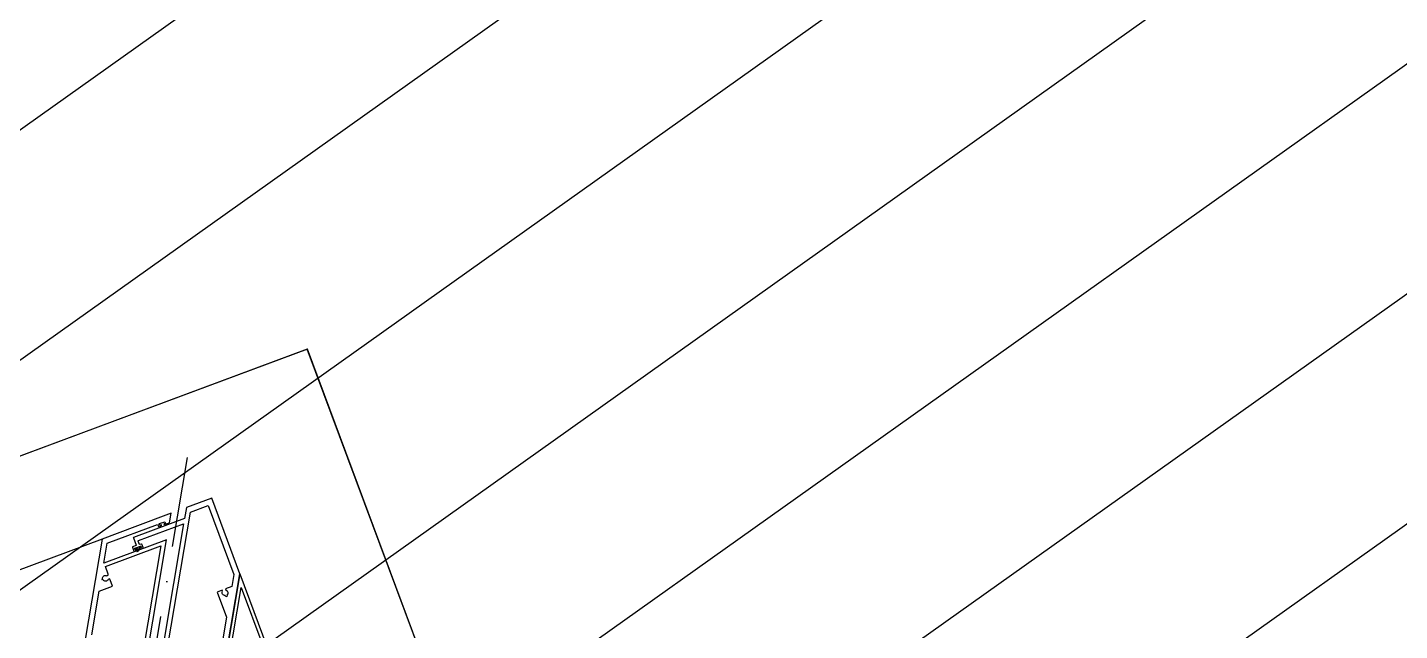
# Model space of a CAD drawing. Extents: x 12199666 to 24617114, y 1197707 to 2548648.
# Drawn here: x 12304635 to 12305797, y 1248953 to 1249464 of the extents above; entities that cross this region are included whole.
import ezdxf

# ---------------------------------------------------------------- set-up
doc = ezdxf.new("R2010")
doc.units = 0
doc.header["$LTSCALE"] = 10
doc.header["$MEASUREMENT"] = 0
doc.linetypes.add('TX-PLAN-T1-F11$0$ACAD_ISO04W100', pattern=[30, 24, -3, 0, -3])
doc.layers.add('TX-PLAN-T1-F11$0$_EDO-ALUMINIUM-SECTION', color=90, linetype='Continuous', lineweight=30)
doc.layers.add('TX-PLAN-T1-F11$0$板边线', color=36, linetype='Continuous', lineweight=30)
doc.layers.add('TX-PLAN-T1-F11$0$bangong', color=5, linetype='Continuous', true_color=0x0000ff)
for name, color, linetype in [('TX-PLAN-T1-F11$0$F-Alum', 4, 'Continuous'), ('TX-PLAN-T1-F11$0$F-center', 6, 'TX-PLAN-T1-F11$0$ACAD_ISO04W100'), ('TX-PLAN-T1-F11$0$F-concrete', 7, 'Continuous'), ('TX-PLAN-T1-F11$0$F-Gaskets', 8, 'Continuous'), ('TX-PLAN-T1-F11$0$Hatch', 8, 'Continuous')]:
    doc.layers.add(name, color=color, linetype=linetype)

# ---------------------------------------------------------------- blocks, each defined once
blk = doc.blocks.new('TX-PLAN-T1-F11$0$TY001')
at = {"layer": 'TX-PLAN-T1-F11$0$F-Alum'}
blk.add_line((1440, 265.6), (565.2, -239.8), dxfattribs=at)
for points in [[(1494, 134.4), (1494, 273.9), (1445, 245.6), (1445, 262.9), (1484.3, 285.6), (1485.3, 283.9, 0.414214), (1485.6, 283.8), (1487.8, 285.1, 0.370983), (1487.8, 285.5, 0.370983), (1487.4, 285.7), (1486.5, 285.2, -0.414214), (1486.2, 285.3), (1485.7, 286.2, -0.414214), (1485.7, 286.5), (1489.9, 288.8, -0.414214), (1490.1, 288.8), (1490.7, 287.8, -0.414214), (1490.6, 287.6), (1489.7, 287, 0.386506), (1489.6, 286.6, 0.386506), (1490, 286.4), (1494, 288.7), (1494, 296.8), (1465.8, 280.5), (1440, 265.6), (1440, 22)], [(1445, 184.1), (1445, 221.7), (1455.5, 227.8), (1452.6, 232.8, 0.547967), (1450.9, 232.8, -0.625579), (1446.6, 231.6), (1446.2, 231.4), (1445.7, 232.2), (1446.1, 232.5, -0.625579), (1449.3, 235.6, 0.561553), (1450.1, 237.2), (1446.7, 243.1), (1446.7, 243.1), (1490, 268.1), (1490, 135.8)]]:
    blk.add_lwpolyline(points, format="xyb", dxfattribs=at)
at = {"layer": 'TX-PLAN-T1-F11$0$F-center'}
blk.add_line((1500, -30.8), (1500, 345.7), dxfattribs=at)
at = {"layer": 'TX-PLAN-T1-F11$0$F-concrete'}
blk.add_line((1584.7, 453.1), (460, -196.6), dxfattribs=at)
blk.add_line((1584.7, 453.1), (460, -196.6), dxfattribs=at)
blk = doc.blocks.new('TX-PLAN-T1-F11$0$A$C6BF074A9')
at = {"layer": 'TX-PLAN-T1-F11$0$F-Alum'}
blk.add_line((-235.4, 410.9), (-175.7, 307.6), dxfattribs=at)
at = {"layer": 'TX-PLAN-T1-F11$0$F-Alum', "flags": 128}
blk.add_lwpolyline([(-235.4, 410.9), (-235.4, 275.9)], dxfattribs=at)
at = {"layer": 'TX-PLAN-T1-F11$0$F-Alum'}
for points in [[(-232.4, 399.7), (-179.8, 308.7)], [(-232.4, 279.4), (-232.4, 399.7)]]:
    blk.add_lwpolyline(points, dxfattribs=at)
at = {"layer": 'TX-PLAN-T1-F11$0$Hatch'}
blk.add_line((-234.9, 397.8), (-234.9, 397.8), dxfattribs=at)
blk = doc.blocks.new('*U193')
at = {"layer": 'TX-PLAN-T1-F11$0$F-Alum', "flags": 128}
blk.add_lwpolyline([(60, 52.2), (60, 256), (60, 256), (25.8, 315.2), (6, 303.7), (6, 294.4), (-33.9, 271.4, 0.414214), (-34, 271), (-30.7, 265.3, -0.414214), (-30.8, 264.9), (-33.3, 263.5, 0.414214), (-33.4, 263.1), (-31.6, 260, 0.414214), (-31.2, 259.9), (-29, 261.2, 0.414214), (-28.8, 261.7, 0.477313), (-29.4, 262), (-30.5, 261.4, -0.414214), (-30.9, 261.5), (-31.3, 262.2, -0.414214), (-31.2, 262.6), (-26.9, 265.1, -0.414214), (-26.5, 265), (-26.1, 264.3, -0.414214), (-26.2, 263.9), (-27.3, 263.3, 0.414214), (-27.4, 262.8, 0.430283), (-26.8, 262.5), (-24.6, 263.8, 0.414214), (-24.5, 264.2), (-26, 266.8, 0.414214), (-26.4, 266.9), (-27.5, 266.3, -0.414214), (-27.9, 266.4), (-29.4, 269, -0.414214), (-29.3, 269.4), (6, 289.8), (6, 136.1)], format="xyb", dxfattribs=at)
at = {"layer": 'TX-PLAN-T1-F11$0$F-Alum'}
blk.add_lwpolyline([(10, 119.8), (10, 300.5), (23.9, 308.5), (55, 254.6), (55, 244.2), (50.2, 241.4), (50.6, 240.7), (51.9, 240), (52.6, 238.8), (52.7, 237.5), (52, 236.3), (52.5, 235.5), (51.4, 234.8), (50.9, 235.8, -0.588182), (47.9, 238.9), (47.4, 239.8), (43.6, 237.5), (55, 217.8), (55, 145.9)], format="xyb", dxfattribs=at)
at = {"layer": 'TX-PLAN-T1-F11$0$F-Alum', "flags": 128}
blk.add_lwpolyline([(60, 256), (60, 121)], dxfattribs=at)
at = {"layer": 'TX-PLAN-T1-F11$0$F-center'}
blk.add_line((0, -30.8), (0, 345.7), dxfattribs=at)
at = {"layer": 'TX-PLAN-T1-F11$0$F-concrete'}
blk.add_line((460, -196.6), (84.7, 453.1), dxfattribs=at)
at = {"layer": 'TX-PLAN-T1-F11$0$F-Gaskets'}
blk.add_lwpolyline([(-26.4, 264.2), (-26.6, 264.7, 0.414214), (-26.9, 264.8), (-30.8, 262.5, 0.414214), (-30.9, 262.2), (-30.7, 261.7, 0.414214), (-30.3, 261.6), (-29.3, 262.3, -0.414214), (-28.6, 262.1), (-28.4, 261.8, -0.517396), (-28.9, 260.4, 0.275933), (-29.1, 260.4, 3.515715), (-29, 260.3, 0.517862), (-27.6, 262.4), (-27.7, 262.6, -0.414214), (-27.5, 263.3), (-26.4, 263.9, 0.414214)], format="xyb", close=True, dxfattribs=at)
at = {"layer": 'TX-PLAN-T1-F11$0$Hatch'}
blk.add_line((60.5, 242.8), (60.5, 242.8), dxfattribs=at)
blk.add_blockref('TX-PLAN-T1-F11$0$A$C6BF074A9', (295.4, -154.9))
blk = doc.blocks.new('TX-PLAN-T1-F11$0$A$C21521A5F')
at = {"rotation": 90}
for name, p in [('*U193', (388.7, 7760.2, 0)), ('TX-PLAN-T1-F11$0$TY001', (388.7, 6260.2, 0))]:
    blk.add_blockref(name, p, dxfattribs=at)
blk = doc.blocks.new('TX-PLAN-T1-F11$0$标准层幕墙0118')
at = {"color": 3, "rotation": 270}
blk.add_blockref('TX-PLAN-T1-F11$0$A$C21521A5F', (4239.8, -661.3, 0), dxfattribs=at)
blk = doc.blocks.new('TX-PLAN-T1-F11')
at = {"layer": 'TX-PLAN-T1-F11$0$bangong'}
h = blk.add_hatch(dxfattribs=at)
h.set_pattern_fill('ANSI31', color=256, scale=100)
h.set_pattern_definition([(35.42362, (12267498.76, 1237188.21), (-92.0142, 129.36362), [])])
h.paths.add_polyline_path([(12311684.2, 1287370.2), (12310206.4, 1278610.9), (12302958.8, 1279833.7), (12302775.8, 1278749.3), (12300113.5, 1279198.5), (12299082, 1273084.9), (12299673.7, 1272985), (12298342.8, 1265096.5), (12297751.2, 1265196.3), (12297252.1, 1262238.1), (12297843.6, 1262138.3), (12297460.9, 1259869.8), (12299531.7, 1259520.4), (12299348.7, 1258436.1), (12307533.2, 1257055.3), (12306093.7, 1248523.1), (12305034.8, 1248138.6), (12304987.3, 1248120.9), (12304730.9, 1248810.2), (12304726.2, 1248813.8), (12304668.8, 1248792.3), (12303555.7, 1248388.1), (12303508.2, 1248370.4), (12303251.8, 1249059.7), (12303247.1, 1249063.3), (12303189.7, 1249041.9), (12302076.6, 1248637.7), (12302029.1, 1248620), (12301772.7, 1249309.2), (12301768, 1249312.8), (12301710.6, 1249291.4), (12300597.5, 1248887.2), (12300550, 1248869.5), (12300293.6, 1249558.8), (12300288.9, 1249562.4), (12300231.5, 1249541), (12299118.4, 1249136.8), (12299070.9, 1249119.1), (12298814.5, 1249808.3), (12298809.8, 1249811.9), (12298752.4, 1249790.5), (12297639.3, 1249386.3), (12297591.8, 1249368.6), (12297335.4, 1250057.9), (12297330.7, 1250061.5), (12297273.3, 1250040.1), (12296160.2, 1249635.9), (12296112.7, 1249618.1), (12295856.3, 1250307.4), (12295851.6, 1250311), (12295794.2, 1250289.6), (12294681.1, 1249885.4), (12294633.6, 1249867.7), (12294377.2, 1250557), (12294372.5, 1250560.6), (12294315.1, 1250539.1), (12293202, 1250134.9), (12293154.5, 1250117.2), (12292896.4, 1250811.2), (12292837, 1250784.7), (12291908.3, 1250382.5), (12291867.2, 1250364.2), (12291547.3, 1251083.3), (12291482.4, 1251070.6), (12290489.9, 1250887), (12290445.8, 1250878.3), (12290294.6, 1251652.2), (12290228.3, 1251656.9), (12289222.2, 1251737.1), (12289177.3, 1251740.2), (12289232.2, 1252526.8), (12289169.3, 1252548.5), (12288218.5, 1252887), (12288175.9, 1252901.7), (12288433, 1253647.1), (12288378, 1253684.4), (12287547.5, 1254258.1), (12287510.3, 1254283.3), (12287952, 1254936.4), (12287908.5, 1254986.7), (12287255.4, 1255756.2), (12287225.9, 1255790.2), (12287822.1, 1256306.5), (12287791.1, 1256365.6), (12287330.2, 1257268), (12287309.3, 1257307.9), (12288006.7, 1257672.8), (12287983.8, 1257734.4), (12287579.6, 1258847.4), (12287561.9, 1258895), (12288251.1, 1259151.4), (12288254.7, 1259156), (12288233.3, 1259213.5), (12287829.1, 1260326.5), (12287811.4, 1260374.1), (12288500.7, 1260630.5), (12288504.3, 1260635.1), (12288482.9, 1260692.6), (12288078.7, 1261805.6), (12288060.9, 1261853.2), (12288750.2, 1262109.6), (12288753.8, 1262114.2), (12288732.4, 1262171.7), (12288328.2, 1263284.7), (12288310.5, 1263332.3), (12288999.8, 1263588.7), (12289003.4, 1263593.3), (12288981.9, 1263650.8), (12288577.7, 1264763.8), (12288560, 1264811.3), (12289249.3, 1265067.8), (12289252.9, 1265072.4), (12289231.5, 1265129.9), (12288827.3, 1266242.9), (12288809.6, 1266290.4), (12289498.8, 1266546.8), (12289502.4, 1266551.5), (12289481, 1266609), (12289076.8, 1267722), (12289059.1, 1267769.5), (12289748.4, 1268025.9), (12289752, 1268030.6), (12289730.6, 1268088.1), (12289326.4, 1269201.1), (12289308.7, 1269248.6), (12289997.9, 1269505), (12290001.5, 1269509.7), (12289980.1, 1269567.2), (12289575.9, 1270680.2), (12289558.2, 1270727.7), (12290247.5, 1270984.1), (12290251.1, 1270988.8), (12290229.7, 1271046.3), (12289825.5, 1272159.3), (12289807.8, 1272206.8), (12290497, 1272463.2), (12290500.6, 1272467.9), (12290479.2, 1272525.4), (12290075, 1273638.4), (12290057.3, 1273685.9), (12290746.6, 1273942.3), (12290750.2, 1273947), (12290728.7, 1274004.5), (12290324.6, 1275117.5), (12290306.8, 1275165), (12290996.1, 1275421.4), (12290999.7, 1275426.1), (12290978.3, 1275483.6), (12290574.1, 1276596.6), (12290556.4, 1276644.1), (12291245.7, 1276900.5), (12291249.3, 1276905.2), (12291227.8, 1276962.7), (12290823.6, 1278075.7), (12290805.9, 1278123.2), (12291495.2, 1278379.6), (12291498.8, 1278384.3), (12291477.4, 1278441.7), (12291073.2, 1279554.8), (12291055.5, 1279602.3), (12291744.7, 1279858.7), (12291748.3, 1279863.4), (12291726.9, 1279920.8), (12291322.7, 1281033.9), (12291305, 1281081.4), (12291994.3, 1281337.8), (12291997.9, 1281342.5), (12291976.5, 1281399.9), (12291572.3, 1282513), (12291554.6, 1282560.5), (12292243.8, 1282816.9), (12292247.4, 1282821.6), (12292226, 1282879), (12291821.8, 1283992.1), (12291804.1, 1284039.6), (12292498, 1284297.7), (12292471.6, 1284357.2), (12292069.4, 1285285.8), (12292051.1, 1285327), (12292770.1, 1285646.8), (12292757.5, 1285711.7), (12292573.8, 1286704.2), (12292565.2, 1286748.3), (12293339.1, 1286899.5), (12293343.7, 1286965.8), (12293423.9, 1287971.9), (12293427.1, 1288016.8), (12294213.7, 1287961.9), (12294235.4, 1288024.8), (12294573.9, 1288975.6), (12294588.6, 1289018.2), (12295334, 1288761.1), (12295371.3, 1288816.2), (12295944.9, 1289646.6), (12295970.1, 1289683.9), (12296623.3, 1289242.1), (12296673.6, 1289285.7), (12297443.1, 1289938.8), (12297477.1, 1289968.2), (12297993.3, 1289372.1), (12298052.5, 1289403), (12298954.9, 1289864), (12298994.7, 1289884.8), (12299359.7, 1289187.4), (12299421.3, 1289210.4), (12300534.3, 1289614.5), (12300581.8, 1289632.3), (12300838.2, 1288943), (12300842.9, 1288939.4), (12300900.4, 1288960.8), (12302013.4, 1289365), (12302060.9, 1289382.7), (12302317.3, 1288693.4), (12302322, 1288689.8), (12302379.5, 1288711.3), (12303492.5, 1289115.5), (12303540, 1289133.2), (12303796.4, 1288443.9), (12303801.1, 1288440.3), (12303858.5, 1288461.7), (12304971.6, 1288865.9), (12305019.1, 1288883.6), (12305275.5, 1288194.4), (12305280.2, 1288190.8), (12305337.6, 1288212.2), (12306450.7, 1288616.4), (12306498.2, 1288634.1), (12306754.6, 1287944.8), (12306759.3, 1287941.2), (12306816.7, 1287962.6), (12307929.8, 1288366.8), (12307977.3, 1288384.5), (12308233.7, 1287695.3), (12308238.4, 1287691.7), (12308295.8, 1287713.1), (12309408.9, 1288117.3), (12309456.4, 1288135), (12309712.8, 1287445.7), (12309717.5, 1287442.1), (12309774.9, 1287463.5), (12310888, 1287867.7), (12310935.5, 1287885.5), (12311191.9, 1287196.2), (12311196.6, 1287192.6), (12311254, 1287214)])
at = {"layer": 'TX-PLAN-T1-F11$0$板边线', "elevation": 0}
blk.add_lwpolyline([(12310080.2, 1256524.1), (12308677, 1248207), (12308092.7, 1247989.2), (12307830.6, 1248692.4), (12306613.6, 1248238.8), (12306351.5, 1248941.9), (12305134.5, 1248488.3), (12304872.4, 1249191.5), (12303655.4, 1248737.9), (12303393.3, 1249441)], dxfattribs=at)
at = {"layer": 'TX-PLAN-T1-F11$0$_EDO-ALUMINIUM-SECTION', "rotation": 350.4236156863823}
blk.add_blockref('TX-PLAN-T1-F11$0$标准层幕墙0118', (12293055.5, 1251790.4), dxfattribs=at)

msp = doc.modelspace()

# ---------------------------------------------------------------- block references
msp.add_blockref('TX-PLAN-T1-F11', (0, 0))

doc.saveas('drawing.dxf')
